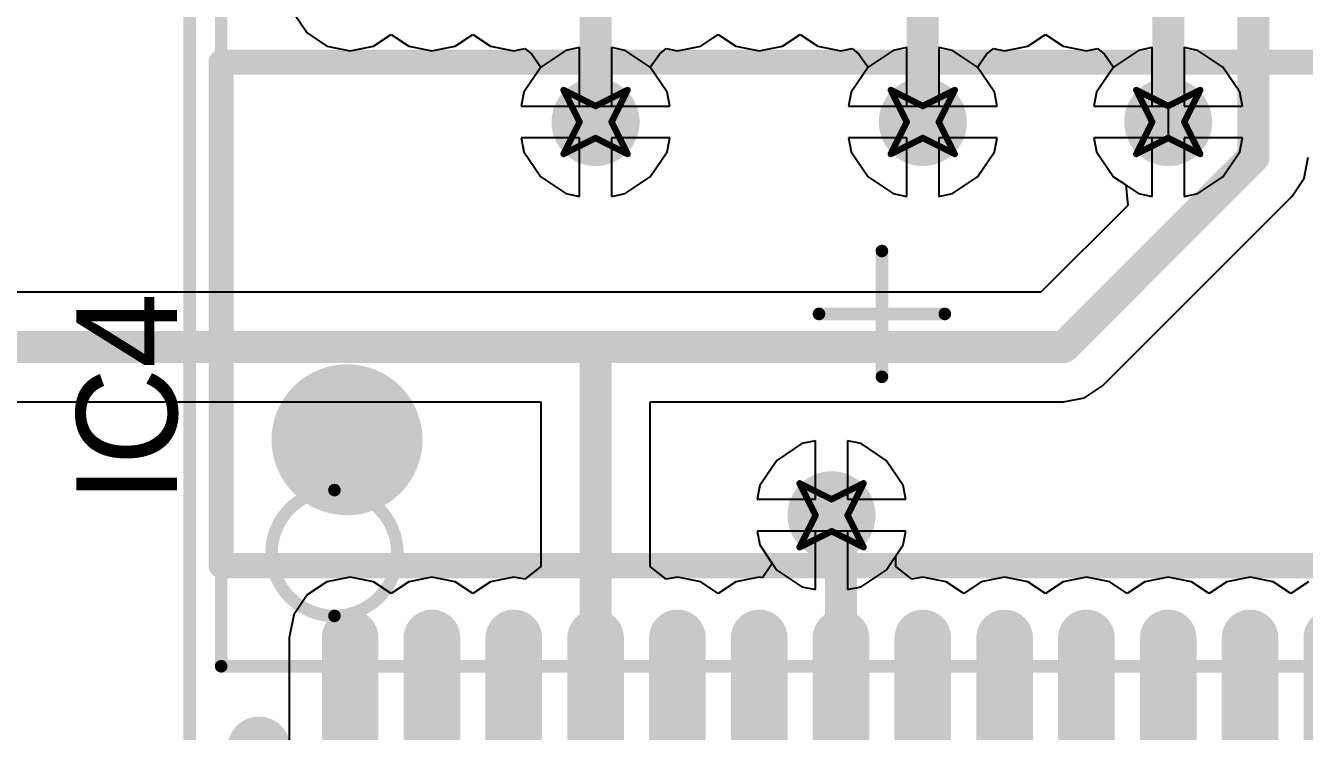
# Model space of a CAD drawing. Header units: millimetres. Extents: x 21 to 336, y 20 to 129.
# Drawn here: x 53.2 to 63.36, y 67.88 to 73.49 of the extents above; entities that cross this region are included whole.
import ezdxf

# ---------------------------------------------------------------- set-up
doc = ezdxf.new("R2010")
doc.units = ezdxf.units.MM
for name, color, linetype in [('BottomLayer', 5, 'Continuous'), ('DrillDrawing', 1, 'Continuous'), ('Mechanical13', 56, 'Continuous'), ('Mechanical15', 56, 'Continuous'), ('MultiLayer', 9, 'Continuous'), ('TopLayer', 1, 'Continuous'), ('TopOverlay', 2, 'Continuous'), ('TopPaste', 8, 'Continuous'), ('TopSolder', 216, 'Continuous')]:
    doc.layers.add(name, color=color, linetype=linetype)

# ---------------------------------------------------------------- blocks, each defined once
blk = doc.blocks.new('SSOP_28_N_21')
at = {"layer": 'Mechanical13', "const_width": 0.1}
for points in [[(-2.8, 5.25), (-2.8, -5.25)], [(-2.8, 5.25), (2.8, 5.25)]]:
    blk.add_lwpolyline(points, dxfattribs=at)
at = {"layer": 'Mechanical13'}
for points, const_width in [([(-2.825, 5.25, 1), (-2.775, 5.25, 1)], 0.05), ([(-2.825, 5.25, 1), (-2.775, 5.25, 1)], 0.05), ([(-1.4, 4.35, 1), (-2.4, 4.35, 1)], 0.1), ([(-2.425, 4.35, 1), (-2.375, 4.35, 1)], 0.05), ([(-1.425, 4.35, 1), (-1.375, 4.35, 1)], 0.05)]:
    blk.add_lwpolyline(points, format="xyb", close=True, dxfattribs=dict(at, const_width=const_width))
at = {"layer": 'Mechanical15', "const_width": 0.1}
for points in [[(-4.75, 5.5), (4.75, 5.5)], [(0, 0.5), (0, -0.5)], [(-0.5, 0), (0.5, 0)]]:
    blk.add_lwpolyline(points, dxfattribs=at)
at = {"layer": 'Mechanical15', "const_width": 0.05}
for points in [[(-0.025, 0.5, 1), (0.025, 0.5, 1)], [(-0.525, 0, 1), (-0.475, 0, 1)], [(0.475, 0, 1), (0.525, 0, 1)], [(-0.025, -0.5, 1), (0.025, -0.5, 1)]]:
    blk.add_lwpolyline(points, format="xyb", close=True, dxfattribs=at)
at = {"layer": 'TopLayer', "const_width": 0.35}
for points in [[(-4.325, 4.225), (-2.575, 4.225)], [(-4.325, 3.575), (-2.575, 3.575)], [(-4.325, 2.925), (-2.575, 2.925)], [(-4.325, 2.275), (-2.575, 2.275)], [(-4.325, 1.625), (-2.575, 1.625)], [(-4.325, 0.975), (-2.575, 0.975)], [(-4.325, 0.325), (-2.575, 0.325)], [(-4.325, -0.325), (-2.575, -0.325)], [(-4.325, -0.975), (-2.575, -0.975)], [(-4.325, -1.625), (-2.575, -1.625)], [(-4.325, -2.275), (-2.575, -2.275)], [(-4.325, -2.925), (-2.575, -2.925)]]:
    blk.add_lwpolyline(points, dxfattribs=at)
at = {"layer": 'TopLayer', "const_width": 0.175}
for points in [[(-2.662, 4.225, 1), (-2.487, 4.225, 1)], [(-2.662, 3.575, 1), (-2.487, 3.575, 1)], [(-2.662, 2.925, 1), (-2.487, 2.925, 1)], [(-2.662, 2.275, 1), (-2.487, 2.275, 1)], [(-2.662, 1.625, 1), (-2.487, 1.625, 1)], [(-2.662, 0.975, 1), (-2.487, 0.975, 1)], [(-2.662, 0.325, 1), (-2.487, 0.325, 1)], [(-2.662, -0.325, 1), (-2.487, -0.325, 1)], [(-2.662, -0.975, 1), (-2.487, -0.975, 1)], [(-2.662, -1.625, 1), (-2.487, -1.625, 1)], [(-2.662, -2.275, 1), (-2.487, -2.275, 1)], [(-2.662, -2.925, 1), (-2.487, -2.925, 1)]]:
    blk.add_lwpolyline(points, format="xyb", close=True, dxfattribs=at)
at = {"layer": 'TopOverlay', "const_width": 0.2}
for points in [[(-2, 5.25), (-2, -5.25)], [(-2, 5.25), (2, 5.25)], [(2, 5.25), (2, -5.25)]]:
    blk.add_lwpolyline(points, dxfattribs=at)
at = {"layer": 'TopOverlay'}
for points, const_width in [([(-2.05, 5.25, 1), (-1.95, 5.25, 1)], 0.1), ([(-2.05, 5.25, 1), (-1.95, 5.25, 1)], 0.1), ([(1.95, 5.25, 1), (2.05, 5.25, 1)], 0.1), ([(1.95, 5.25, 1), (2.05, 5.25, 1)], 0.1), ([(-3.325, 4.95, 1), (-3.575, 4.95, 1)], 0.25), ([(-3.387, 4.95, 1), (-3.262, 4.95, 1)], 0.125), ([(-0.7, 4.25, 1), (-1.3, 4.25, 1)], 0.6), ([(-1.45, 4.25, 1), (-1.15, 4.25, 1)], 0.3), ([(-0.85, 4.25, 1), (-0.55, 4.25, 1)], 0.3)]:
    blk.add_lwpolyline(points, format="xyb", close=True, dxfattribs=dict(at, const_width=const_width))
at = {"layer": 'TopPaste', "const_width": 0.35}
for points in [[(-4.325, 4.225), (-2.575, 4.225)], [(-4.325, 3.575), (-2.575, 3.575)], [(-4.325, 2.925), (-2.575, 2.925)], [(-4.325, 2.275), (-2.575, 2.275)], [(-4.325, 1.625), (-2.575, 1.625)], [(-4.325, 0.975), (-2.575, 0.975)], [(-4.325, 0.325), (-2.575, 0.325)], [(-4.325, -0.325), (-2.575, -0.325)], [(-4.325, -0.975), (-2.575, -0.975)], [(-4.325, -1.625), (-2.575, -1.625)], [(-4.325, -2.275), (-2.575, -2.275)], [(-4.325, -2.925), (-2.575, -2.925)]]:
    blk.add_lwpolyline(points, dxfattribs=at)
at = {"layer": 'TopPaste', "const_width": 0.175}
for points in [[(-2.662, 4.225, 1), (-2.487, 4.225, 1)], [(-2.662, 3.575, 1), (-2.487, 3.575, 1)], [(-2.662, 2.925, 1), (-2.487, 2.925, 1)], [(-2.662, 2.275, 1), (-2.487, 2.275, 1)], [(-2.662, 1.625, 1), (-2.487, 1.625, 1)], [(-2.662, 0.975, 1), (-2.487, 0.975, 1)], [(-2.662, 0.325, 1), (-2.487, 0.325, 1)], [(-2.662, -0.325, 1), (-2.487, -0.325, 1)], [(-2.662, -0.975, 1), (-2.487, -0.975, 1)], [(-2.662, -1.625, 1), (-2.487, -1.625, 1)], [(-2.662, -2.275, 1), (-2.487, -2.275, 1)], [(-2.662, -2.925, 1), (-2.487, -2.925, 1)]]:
    blk.add_lwpolyline(points, format="xyb", close=True, dxfattribs=at)
at = {"layer": 'TopSolder', "const_width": 0.45}
for points in [[(-4.325, 4.225), (-2.575, 4.225)], [(-4.325, 3.575), (-2.575, 3.575)], [(-4.325, 2.925), (-2.575, 2.925)], [(-4.325, 2.275), (-2.575, 2.275)], [(-4.325, 1.625), (-2.575, 1.625)], [(-4.325, 0.975), (-2.575, 0.975)], [(-4.325, 0.325), (-2.575, 0.325)], [(-4.325, -0.325), (-2.575, -0.325)], [(-4.325, -0.975), (-2.575, -0.975)], [(-4.325, -1.625), (-2.575, -1.625)], [(-4.325, -2.275), (-2.575, -2.275)], [(-4.325, -2.925), (-2.575, -2.925)], [(-4.325, -3.575), (-2.575, -3.575)]]:
    blk.add_lwpolyline(points, dxfattribs=at)
at = {"layer": 'TopSolder', "const_width": 0.225}
for points in [[(-2.687, 4.225, 1), (-2.462, 4.225, 1)], [(-2.687, 3.575, 1), (-2.462, 3.575, 1)], [(-2.687, 2.925, 1), (-2.462, 2.925, 1)], [(-2.687, 2.275, 1), (-2.462, 2.275, 1)], [(-2.687, 1.625, 1), (-2.462, 1.625, 1)], [(-2.687, 0.975, 1), (-2.462, 0.975, 1)], [(-2.687, 0.325, 1), (-2.462, 0.325, 1)], [(-2.687, -0.325, 1), (-2.462, -0.325, 1)], [(-2.687, -0.975, 1), (-2.462, -0.975, 1)], [(-2.687, -1.625, 1), (-2.462, -1.625, 1)], [(-2.687, -2.275, 1), (-2.462, -2.275, 1)], [(-2.687, -2.925, 1), (-2.462, -2.925, 1)], [(-2.687, -3.575, 1), (-2.462, -3.575, 1)]]:
    blk.add_lwpolyline(points, format="xyb", close=True, dxfattribs=at)

msp = doc.modelspace()

# ---------------------------------------------------------------- linework, layer by layer
at = {"layer": 'BottomLayer'}
for p, q in [((57.489, 73.294), (57.29, 73.16)), ((57.598, 73.316), (57.489, 73.294)), ((57.598, 72.852), (57.598, 73.316)), ((57.961, 73.294), (57.852, 73.316)), ((57.852, 73.316), (57.852, 72.852)), ((58.16, 73.16), (57.961, 73.294)), ((60.089, 73.294), (59.89, 73.16)), ((60.198, 73.316), (60.089, 73.294)), ((60.198, 72.852), (60.198, 73.316)), ((60.561, 73.294), (60.452, 73.316)), ((60.452, 73.316), (60.452, 72.852)), ((60.76, 73.16), (60.561, 73.294)), ((62.039, 73.294), (61.84, 73.16)), ((62.148, 73.316), (62.039, 73.294)), ((62.148, 72.852), (62.148, 73.316)), ((62.511, 73.294), (62.402, 73.316)), ((62.402, 73.316), (62.402, 72.852)), ((62.71, 73.16), (62.511, 73.294)), ((57.29, 73.16), (57.156, 72.961)), ((58.294, 72.961), (58.16, 73.16)), ((59.89, 73.16), (59.756, 72.961)), ((60.894, 72.961), (60.76, 73.16)), ((61.84, 73.16), (61.706, 72.961)), ((62.844, 72.961), (62.71, 73.16)), ((57.156, 72.961), (57.134, 72.852)), ((58.316, 72.852), (58.294, 72.961)), ((59.756, 72.961), (59.734, 72.852)), ((60.916, 72.852), (60.894, 72.961)), ((61.706, 72.961), (61.684, 72.852)), ((62.866, 72.852), (62.844, 72.961)), ((57.134, 72.852), (57.598, 72.852)), ((57.852, 72.852), (58.316, 72.852)), ((59.734, 72.852), (60.198, 72.852)), ((60.452, 72.852), (60.916, 72.852)), ((61.684, 72.852), (62.148, 72.852)), ((62.402, 72.852), (62.866, 72.852)), ((57.598, 72.598), (57.134, 72.598)), ((57.134, 72.598), (57.156, 72.489)), ((57.598, 72.134), (57.598, 72.598)), ((58.316, 72.598), (57.852, 72.598)), ((57.852, 72.598), (57.852, 72.134)), ((58.294, 72.489), (58.316, 72.598)), ((60.198, 72.598), (59.734, 72.598)), ((59.734, 72.598), (59.756, 72.489)), ((60.198, 72.134), (60.198, 72.598)), ((60.916, 72.598), (60.452, 72.598)), ((60.452, 72.598), (60.452, 72.134)), ((60.894, 72.489), (60.916, 72.598)), ((62.148, 72.598), (61.684, 72.598)), ((61.684, 72.598), (61.706, 72.489)), ((62.148, 72.134), (62.148, 72.598)), ((62.866, 72.598), (62.402, 72.598)), ((62.402, 72.598), (62.402, 72.134)), ((62.844, 72.489), (62.866, 72.598)), ((57.156, 72.489), (57.29, 72.29)), ((58.16, 72.29), (58.294, 72.489)), ((59.756, 72.489), (59.89, 72.29)), ((60.76, 72.29), (60.894, 72.489)), ((61.706, 72.489), (61.84, 72.29)), ((62.71, 72.29), (62.844, 72.489)), ((57.29, 72.29), (57.489, 72.156)), ((57.961, 72.156), (58.16, 72.29)), ((59.89, 72.29), (60.089, 72.156)), ((60.561, 72.156), (60.76, 72.29)), ((61.84, 72.29), (62.039, 72.156)), ((62.511, 72.156), (62.71, 72.29)), ((57.489, 72.156), (57.598, 72.134)), ((57.852, 72.134), (57.961, 72.156)), ((60.089, 72.156), (60.198, 72.134)), ((60.452, 72.134), (60.561, 72.156)), ((62.039, 72.156), (62.148, 72.134)), ((62.402, 72.134), (62.511, 72.156)), ((59.364, 70.169), (59.165, 70.035)), ((59.473, 70.191), (59.364, 70.169)), ((59.473, 69.727), (59.473, 70.191)), ((59.836, 70.169), (59.727, 70.191)), ((59.727, 70.191), (59.727, 69.727)), ((60.035, 70.035), (59.836, 70.169)), ((59.165, 70.035), (59.031, 69.836)), ((60.169, 69.836), (60.035, 70.035)), ((59.031, 69.836), (59.009, 69.727)), ((60.191, 69.727), (60.169, 69.836)), ((59.009, 69.727), (59.473, 69.727)), ((59.727, 69.727), (60.191, 69.727)), ((59.473, 69.473), (59.009, 69.473)), ((59.009, 69.473), (59.031, 69.364)), ((59.473, 69.009), (59.473, 69.473)), ((60.191, 69.473), (59.727, 69.473)), ((59.727, 69.473), (59.727, 69.009)), ((60.169, 69.364), (60.191, 69.473)), ((59.031, 69.364), (59.165, 69.165)), ((60.035, 69.165), (60.169, 69.364)), ((59.165, 69.165), (59.364, 69.031)), ((59.836, 69.031), (60.035, 69.165)), ((59.364, 69.031), (59.473, 69.009)), ((59.727, 69.009), (59.836, 69.031))]:
    msp.add_line(p, q, dxfattribs=at)
for points, const_width in [([(57.55, 72.725, 1), (57.9, 72.725, 1)], 0.35), ([(60.15, 72.725, 1), (60.5, 72.725, 1)], 0.35), ([(62.1, 72.725, 1), (62.45, 72.725, 1)], 0.35), ([(57.636, 72.7, 1), (57.763, 72.7, 1)], 0.127), ([(57.662, 72.725, 1), (57.789, 72.725, 1)], 0.127), ([(60.236, 72.7, 1), (60.363, 72.7, 1)], 0.127), ([(60.261, 72.725, 1), (60.388, 72.725, 1)], 0.127), ([(62.211, 72.725, 1), (62.338, 72.725, 1)], 0.127), ([(62.236, 72.7, 1), (62.363, 72.7, 1)], 0.127), ([(59.425, 69.6, 1), (59.775, 69.6, 1)], 0.35)]:
    msp.add_lwpolyline(points, format="xyb", close=True, dxfattribs=dict(at, const_width=const_width))
at = {"layer": 'BottomLayer', "const_width": 0.254}
for points in [[(57.7, 72.7), (57.725, 72.725)], [(60.3, 72.7), (60.325, 72.725)], [(62.275, 72.725), (62.3, 72.7)]]:
    msp.add_lwpolyline(points, dxfattribs=at)
at = {"layer": 'DrillDrawing', "const_width": 0.0508}
for points in [[(57.471, 72.979), (57.725, 72.852)], [(57.471, 72.979), (57.598, 72.725)], [(57.725, 72.852), (57.979, 72.979)], [(57.852, 72.725), (57.979, 72.979)], [(60.071, 72.979), (60.325, 72.852)], [(60.071, 72.979), (60.198, 72.725)], [(60.325, 72.852), (60.579, 72.979)], [(60.452, 72.725), (60.579, 72.979)], [(62.021, 72.979), (62.275, 72.852)], [(62.021, 72.979), (62.148, 72.725)], [(62.275, 72.852), (62.529, 72.979)], [(62.402, 72.725), (62.529, 72.979)], [(57.471, 72.471), (57.598, 72.725)], [(57.852, 72.725), (57.979, 72.471)], [(60.071, 72.471), (60.198, 72.725)], [(60.452, 72.725), (60.579, 72.471)], [(62.021, 72.471), (62.148, 72.725)], [(62.402, 72.725), (62.529, 72.471)], [(57.471, 72.471), (57.725, 72.598)], [(57.725, 72.598), (57.979, 72.471)], [(60.071, 72.471), (60.325, 72.598)], [(60.325, 72.598), (60.579, 72.471)], [(62.021, 72.471), (62.275, 72.598)], [(62.275, 72.598), (62.529, 72.471)], [(59.346, 69.854), (59.6, 69.727)], [(59.346, 69.854), (59.473, 69.6)], [(59.6, 69.727), (59.854, 69.854)], [(59.727, 69.6), (59.854, 69.854)], [(59.346, 69.346), (59.473, 69.6)], [(59.727, 69.6), (59.854, 69.346)], [(59.346, 69.346), (59.6, 69.473)], [(59.6, 69.473), (59.854, 69.346)]]:
    msp.add_lwpolyline(points, dxfattribs=at)
at = {"layer": 'DrillDrawing', "const_width": 0.0254}
for points in [[(57.458, 72.979, 1), (57.484, 72.979, 1)], [(57.458, 72.979, 1), (57.484, 72.979, 1)], [(57.966, 72.979, 1), (57.992, 72.979, 1)], [(57.966, 72.979, 1), (57.992, 72.979, 1)], [(60.058, 72.979, 1), (60.084, 72.979, 1)], [(60.058, 72.979, 1), (60.084, 72.979, 1)], [(60.566, 72.979, 1), (60.592, 72.979, 1)], [(60.566, 72.979, 1), (60.592, 72.979, 1)], [(62.008, 72.979, 1), (62.034, 72.979, 1)], [(62.008, 72.979, 1), (62.034, 72.979, 1)], [(62.516, 72.979, 1), (62.542, 72.979, 1)], [(62.516, 72.979, 1), (62.542, 72.979, 1)], [(57.712, 72.852, 1), (57.738, 72.852, 1)], [(57.712, 72.852, 1), (57.738, 72.852, 1)], [(60.312, 72.852, 1), (60.338, 72.852, 1)], [(60.312, 72.852, 1), (60.338, 72.852, 1)], [(62.262, 72.852, 1), (62.288, 72.852, 1)], [(62.262, 72.852, 1), (62.288, 72.852, 1)], [(57.585, 72.725, 1), (57.611, 72.725, 1)], [(57.585, 72.725, 1), (57.611, 72.725, 1)], [(57.839, 72.725, 1), (57.865, 72.725, 1)], [(57.839, 72.725, 1), (57.865, 72.725, 1)], [(60.185, 72.725, 1), (60.211, 72.725, 1)], [(60.185, 72.725, 1), (60.211, 72.725, 1)], [(60.439, 72.725, 1), (60.465, 72.725, 1)], [(60.439, 72.725, 1), (60.465, 72.725, 1)], [(62.135, 72.725, 1), (62.161, 72.725, 1)], [(62.135, 72.725, 1), (62.161, 72.725, 1)], [(62.389, 72.725, 1), (62.415, 72.725, 1)], [(62.389, 72.725, 1), (62.415, 72.725, 1)], [(57.712, 72.598, 1), (57.738, 72.598, 1)], [(57.712, 72.598, 1), (57.738, 72.598, 1)], [(60.312, 72.598, 1), (60.338, 72.598, 1)], [(60.312, 72.598, 1), (60.338, 72.598, 1)], [(62.262, 72.598, 1), (62.288, 72.598, 1)], [(62.262, 72.598, 1), (62.288, 72.598, 1)], [(57.458, 72.471, 1), (57.484, 72.471, 1)], [(57.458, 72.471, 1), (57.484, 72.471, 1)], [(57.966, 72.471, 1), (57.992, 72.471, 1)], [(57.966, 72.471, 1), (57.992, 72.471, 1)], [(60.058, 72.471, 1), (60.084, 72.471, 1)], [(60.058, 72.471, 1), (60.084, 72.471, 1)], [(60.566, 72.471, 1), (60.592, 72.471, 1)], [(60.566, 72.471, 1), (60.592, 72.471, 1)], [(62.008, 72.471, 1), (62.034, 72.471, 1)], [(62.008, 72.471, 1), (62.034, 72.471, 1)], [(62.516, 72.471, 1), (62.542, 72.471, 1)], [(62.516, 72.471, 1), (62.542, 72.471, 1)], [(59.333, 69.854, 1), (59.359, 69.854, 1)], [(59.333, 69.854, 1), (59.359, 69.854, 1)], [(59.841, 69.854, 1), (59.867, 69.854, 1)], [(59.841, 69.854, 1), (59.867, 69.854, 1)], [(59.587, 69.727, 1), (59.613, 69.727, 1)], [(59.587, 69.727, 1), (59.613, 69.727, 1)], [(59.46, 69.6, 1), (59.486, 69.6, 1)], [(59.46, 69.6, 1), (59.486, 69.6, 1)], [(59.714, 69.6, 1), (59.74, 69.6, 1)], [(59.714, 69.6, 1), (59.74, 69.6, 1)], [(59.587, 69.473, 1), (59.613, 69.473, 1)], [(59.587, 69.473, 1), (59.613, 69.473, 1)], [(59.333, 69.346, 1), (59.359, 69.346, 1)], [(59.333, 69.346, 1), (59.359, 69.346, 1)], [(59.841, 69.346, 1), (59.867, 69.346, 1)], [(59.841, 69.346, 1), (59.867, 69.346, 1)]]:
    msp.add_lwpolyline(points, format="xyb", close=True, dxfattribs=at)
at = {"layer": 'MultiLayer', "const_width": 0.35}
for points in [[(57.55, 72.725, 1), (57.9, 72.725, 1)], [(60.15, 72.725, 1), (60.5, 72.725, 1)], [(62.1, 72.725, 1), (62.45, 72.725, 1)], [(59.425, 69.6, 1), (59.775, 69.6, 1)]]:
    msp.add_lwpolyline(points, format="xyb", close=True, dxfattribs=at)
at = {"layer": 'TopLayer'}
for p, q in [((55.328, 73.59), (55.433, 73.433)), ((55.433, 73.433), (55.59, 73.328)), ((55.96, 73.328), (56.1, 73.421)), ((56.1, 73.421), (56.24, 73.328)), ((56.61, 73.328), (56.75, 73.421)), ((56.75, 73.421), (56.89, 73.328)), ((58.56, 73.328), (58.7, 73.421)), ((58.7, 73.421), (58.84, 73.328)), ((59.21, 73.328), (59.35, 73.421)), ((59.35, 73.421), (59.49, 73.328)), ((61.16, 73.328), (61.3, 73.421)), ((61.3, 73.421), (61.44, 73.328)), ((55.59, 73.328), (55.775, 73.291)), ((55.775, 73.291), (55.96, 73.328)), ((56.24, 73.328), (56.425, 73.291)), ((56.425, 73.291), (56.61, 73.328)), ((56.89, 73.328), (57.075, 73.291)), ((57.075, 73.291), (57.163, 73.308)), ((57.163, 73.308), (57.218, 73.264)), ((58.232, 73.264), (58.287, 73.308)), ((58.287, 73.308), (58.375, 73.291)), ((58.375, 73.291), (58.56, 73.328)), ((58.84, 73.328), (59.025, 73.291)), ((59.025, 73.291), (59.21, 73.328)), ((59.49, 73.328), (59.675, 73.291)), ((59.675, 73.291), (59.763, 73.308)), ((59.763, 73.308), (59.818, 73.264)), ((60.832, 73.264), (60.887, 73.308)), ((60.887, 73.308), (60.975, 73.291)), ((60.975, 73.291), (61.16, 73.328)), ((61.44, 73.328), (61.625, 73.291)), ((61.625, 73.291), (61.713, 73.308)), ((61.713, 73.308), (61.768, 73.264)), ((57.218, 73.264), (57.29, 73.16)), ((58.16, 73.16), (58.232, 73.264)), ((59.818, 73.264), (59.89, 73.16)), ((60.76, 73.16), (60.832, 73.264)), ((61.768, 73.264), (61.84, 73.16)), ((57.29, 73.16), (57.156, 72.961)), ((58.294, 72.961), (58.16, 73.16)), ((59.89, 73.16), (59.756, 72.961)), ((60.894, 72.961), (60.76, 73.16)), ((61.84, 73.16), (61.706, 72.961)), ((57.156, 72.961), (57.134, 72.852)), ((58.316, 72.852), (58.294, 72.961)), ((59.756, 72.961), (59.734, 72.852)), ((60.916, 72.852), (60.894, 72.961)), ((61.706, 72.961), (61.684, 72.852)), ((57.134, 72.852), (58.316, 72.852)), ((59.734, 72.852), (60.916, 72.852)), ((61.684, 72.852), (62.275, 72.852)), ((62.275, 72.852), (62.275, 72.598)), ((57.598, 72.598), (57.134, 72.598)), ((57.134, 72.598), (57.156, 72.489)), ((57.598, 72.134), (57.598, 72.598)), ((58.316, 72.598), (57.852, 72.598)), ((57.852, 72.598), (57.852, 72.134)), ((58.294, 72.489), (58.316, 72.598)), ((60.198, 72.598), (59.734, 72.598)), ((59.734, 72.598), (59.756, 72.489)), ((60.198, 72.134), (60.198, 72.598)), ((60.916, 72.598), (60.452, 72.598)), ((60.452, 72.598), (60.452, 72.134)), ((60.894, 72.489), (60.916, 72.598)), ((62.275, 72.598), (61.684, 72.598)), ((61.684, 72.598), (61.706, 72.489)), ((57.156, 72.489), (57.29, 72.29)), ((58.16, 72.29), (58.294, 72.489)), ((59.756, 72.489), (59.89, 72.29)), ((60.76, 72.29), (60.894, 72.489)), ((61.706, 72.489), (61.84, 72.29)), ((63.354, 72.278), (63.387, 72.445)), ((57.29, 72.29), (57.489, 72.156)), ((57.961, 72.156), (58.16, 72.29)), ((59.89, 72.29), (60.089, 72.156)), ((60.561, 72.156), (60.76, 72.29)), ((61.84, 72.29), (61.937, 72.225)), ((63.26, 72.137), (63.354, 72.278)), ((57.489, 72.156), (57.598, 72.134)), ((57.852, 72.134), (57.961, 72.156)), ((60.089, 72.156), (60.198, 72.134)), ((60.452, 72.134), (60.561, 72.156)), ((61.937, 72.225), (61.953, 72.061)), ((61.953, 72.061), (61.263, 71.372)), ((61.752, 70.629), (63.26, 72.137)), ((61.263, 71.372), (52.406, 71.372)), ((61.61, 70.534), (61.752, 70.629)), ((61.444, 70.501), (61.61, 70.534)), ((52.406, 70.501), (57.29, 70.501)), ((57.29, 70.501), (57.29, 69.194)), ((58.16, 69.194), (58.16, 70.501)), ((58.16, 70.501), (61.444, 70.501)), ((59.364, 70.169), (59.165, 70.035)), ((59.473, 70.191), (59.364, 70.169)), ((59.473, 69.727), (59.473, 70.191)), ((59.836, 70.169), (59.727, 70.191)), ((59.727, 70.191), (59.727, 69.727)), ((60.035, 70.035), (59.836, 70.169)), ((59.165, 70.035), (59.031, 69.836)), ((60.169, 69.836), (60.035, 70.035)), ((59.031, 69.836), (59.009, 69.727)), ((60.191, 69.727), (60.169, 69.836)), ((59.009, 69.727), (59.473, 69.727)), ((59.727, 69.727), (60.191, 69.727)), ((60.191, 69.473), (59.009, 69.473)), ((59.009, 69.473), (59.031, 69.364)), ((60.169, 69.364), (60.191, 69.473)), ((59.031, 69.364), (59.129, 69.218)), ((60.11, 69.277), (60.169, 69.364)), ((59.129, 69.218), (59.052, 69.104)), ((60.11, 69.194), (60.11, 69.277)), ((55.775, 69.109), (55.59, 69.072)), ((55.96, 69.072), (55.775, 69.109)), ((56.425, 69.109), (56.24, 69.072)), ((56.61, 69.072), (56.425, 69.109)), ((57.075, 69.109), (56.89, 69.072)), ((57.163, 69.092), (57.075, 69.109)), ((57.29, 69.194), (57.163, 69.092)), ((58.287, 69.092), (58.16, 69.194)), ((58.375, 69.109), (58.287, 69.092)), ((58.56, 69.072), (58.375, 69.109)), ((59.025, 69.109), (58.84, 69.072)), ((59.052, 69.104), (59.025, 69.109)), ((60.237, 69.092), (60.11, 69.194)), ((60.325, 69.109), (60.237, 69.092)), ((60.51, 69.072), (60.325, 69.109)), ((60.975, 69.109), (60.79, 69.072)), ((61.16, 69.072), (60.975, 69.109)), ((61.625, 69.109), (61.44, 69.072)), ((61.81, 69.072), (61.625, 69.109)), ((62.275, 69.109), (62.09, 69.072)), ((62.46, 69.072), (62.275, 69.109)), ((62.925, 69.109), (62.74, 69.072)), ((63.11, 69.072), (62.925, 69.109)), ((55.59, 69.072), (55.433, 68.967)), ((56.1, 68.979), (55.96, 69.072)), ((56.24, 69.072), (56.1, 68.979)), ((56.75, 68.979), (56.61, 69.072)), ((56.89, 69.072), (56.75, 68.979)), ((58.7, 68.979), (58.56, 69.072)), ((58.84, 69.072), (58.7, 68.979)), ((60.65, 68.979), (60.51, 69.072)), ((60.79, 69.072), (60.65, 68.979)), ((61.3, 68.979), (61.16, 69.072)), ((61.44, 69.072), (61.3, 68.979)), ((61.95, 68.979), (61.81, 69.072)), ((62.09, 69.072), (61.95, 68.979)), ((62.6, 68.979), (62.46, 69.072)), ((62.74, 69.072), (62.6, 68.979)), ((63.25, 68.979), (63.11, 69.072)), ((63.39, 69.072), (63.25, 68.979)), ((55.433, 68.967), (55.328, 68.81)), ((55.328, 68.81), (55.291, 68.625)), ((55.291, 68.625), (55.291, 66.875))]:
    msp.add_line(p, q, dxfattribs=at)
at = {"layer": 'TopLayer', "const_width": 0.254}
for points in [[(57.725, 72.725), (57.725, 74.65)], [(60.325, 72.725), (60.325, 74.65)], [(62.275, 72.725), (62.275, 74.65)], [(62.952, 72.445), (62.952, 74.623)], [(61.444, 70.936), (62.952, 72.445)], [(51.7, 70.936), (57.7, 70.936)], [(57.7, 70.936), (57.725, 70.911)], [(57.7, 70.936), (61.444, 70.936)], [(57.725, 67.75), (57.725, 70.911)], [(59.6, 69.6), (59.675, 69.525)], [(59.675, 67.75), (59.675, 69.525)]]:
    msp.add_lwpolyline(points, dxfattribs=at)
at = {"layer": 'TopLayer'}
for points, const_width in [([(57.55, 72.725, 1), (57.9, 72.725, 1)], 0.35), ([(60.15, 72.725, 1), (60.5, 72.725, 1)], 0.35), ([(62.1, 72.725, 1), (62.45, 72.725, 1)], 0.35), ([(57.662, 72.725, 1), (57.789, 72.725, 1)], 0.127), ([(60.261, 72.725, 1), (60.388, 72.725, 1)], 0.127), ([(62.211, 72.725, 1), (62.338, 72.725, 1)], 0.127), ([(62.889, 72.445, 1), (63.016, 72.445, 1)], 0.127), ([(62.889, 72.445, 1), (63.016, 72.445, 1)], 0.127), ([(57.636, 70.936, 1), (57.763, 70.936, 1)], 0.127), ([(57.636, 70.936, 1), (57.763, 70.936, 1)], 0.127), ([(57.636, 70.936, 1), (57.763, 70.936, 1)], 0.127), ([(57.662, 70.911, 1), (57.789, 70.911, 1)], 0.127), ([(57.662, 70.911, 1), (57.789, 70.911, 1)], 0.127), ([(61.38, 70.936, 1), (61.507, 70.936, 1)], 0.127), ([(61.38, 70.936, 1), (61.507, 70.936, 1)], 0.127), ([(59.425, 69.6, 1), (59.775, 69.6, 1)], 0.35), ([(59.537, 69.6, 1), (59.664, 69.6, 1)], 0.127), ([(59.611, 69.525, 1), (59.738, 69.525, 1)], 0.127), ([(59.611, 69.525, 1), (59.738, 69.525, 1)], 0.127)]:
    msp.add_lwpolyline(points, format="xyb", close=True, dxfattribs=dict(at, const_width=const_width))

# ---------------------------------------------------------------- block references
at = {"rotation": 90}
msp.add_blockref('SSOP_28_N_21', (60, 71.2), dxfattribs=at)

# ---------------------------------------------------------------- texts
at = {"layer": 'TopOverlay'}
msp.add_text('IC4', height=0.8, rotation=90, dxfattribs=at).set_placement((54.4, 69.7))

doc.saveas('drawing.dxf')
